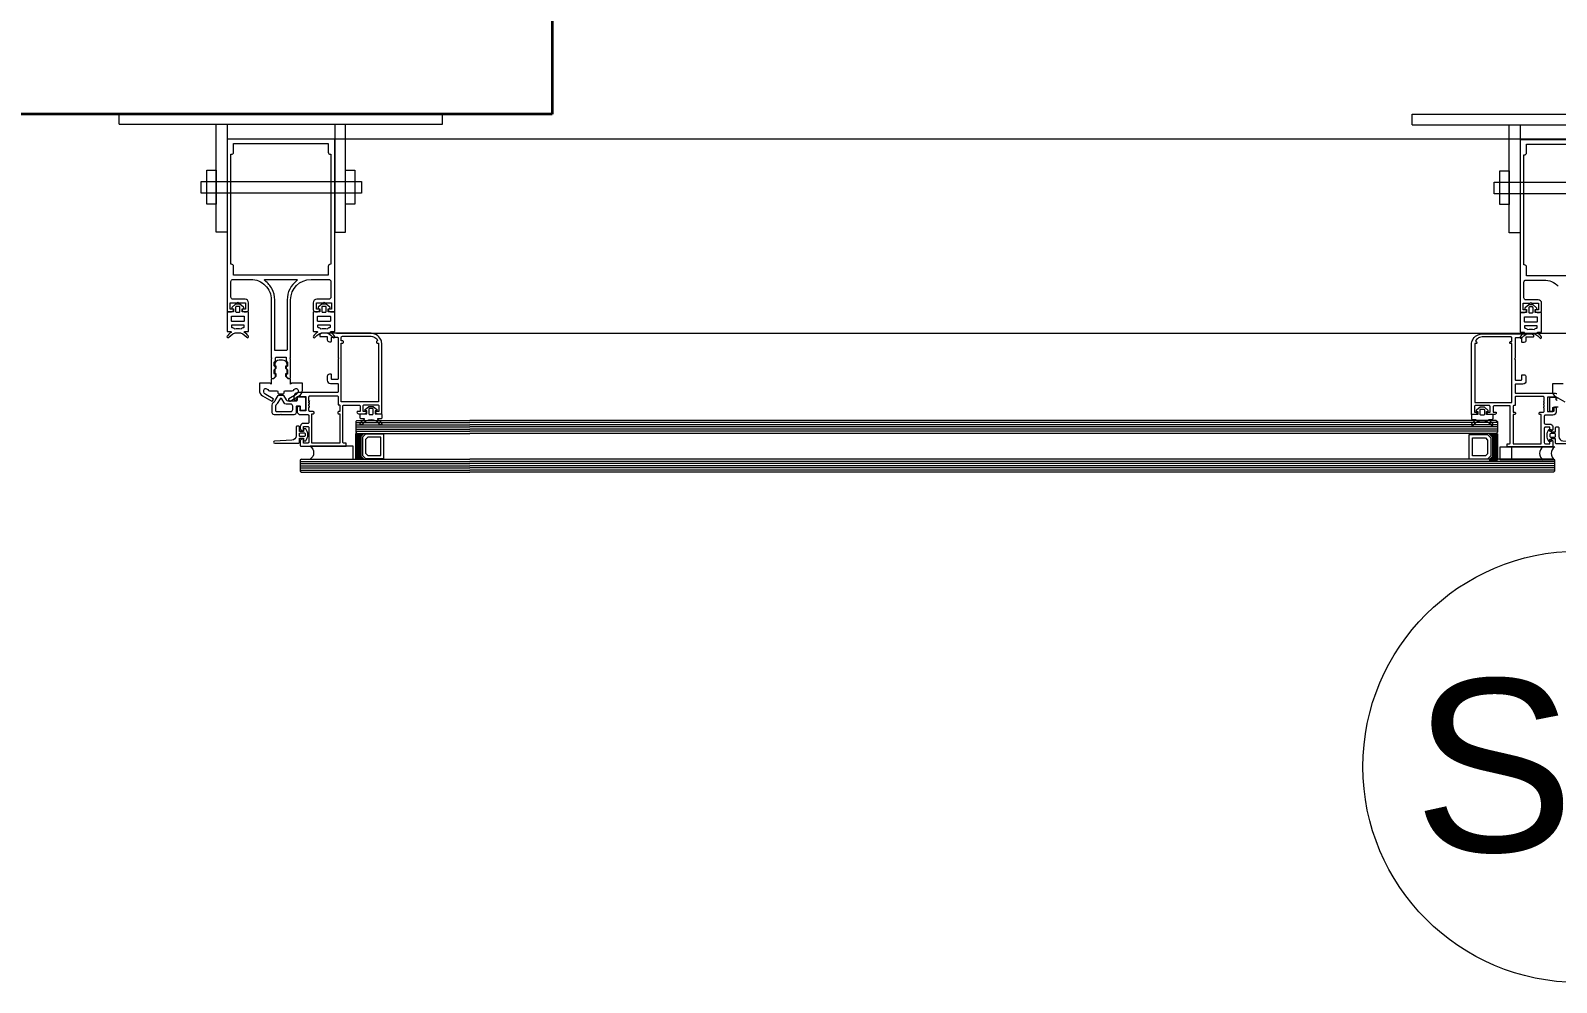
# Model space of a CAD drawing. Header units: centimetres. Extents: x 118932 to 154602, y -32682 to -23521.
# Drawn here: x 126950.6 to 127021.4, y -31199.9 to -31155.8 of the extents above; entities that cross this region are included whole.
import ezdxf

# ---------------------------------------------------------------- set-up
doc = ezdxf.new("R2010")
doc.units = ezdxf.units.CM
doc.header["$LTSCALE"] = 50
doc.header["$MEASUREMENT"] = 0
for name, color, linetype, lineweight, true_color in [('GEN_00_BL_Yazı', 7, 'Continuous', 0, 0x4f5250), ('GEN_01_TA_Kolon', 7, 'Continuous', 35, 0xd05d28), ('GEN_02_TF_Pencere', 7, 'Continuous', 9, 0x6093ac), ('GEN_05_ML_Alçıpan_giydirme', 7, 'Continuous', 18, 0x7ebab5)]:
    doc.layers.add(name, color=color, linetype=linetype, lineweight=lineweight, true_color=true_color)
doc.styles.add('ARIAL', font='arial.ttf')

# ---------------------------------------------------------------- blocks, each defined once
blk = doc.blocks.new('LEVEL -1_B BLOK_KOLON')
at = {"layer": 'GEN_01_TA_Kolon', "elevation": 0, "flags": 128}
blk.add_lwpolyline([(52672.083, 6838.969), (53081.912, 6838.966), (53081.908, 6331.88), (52931.859, 6331.881), (52931.859, 6349.92), (53063.862, 6349.939), (53063.865, 6818.966), (52689.462, 6818.969), (52709.715, 6349.941), (52841.862, 6349.941), (52841.862, 6331.861), (52693.979, 6331.882)], close=True, dxfattribs=at)
blk = doc.blocks.new('*U366')
at = {"color": 7, "linetype": 'Continuous'}
for p, q in [((2261.600001, 184.950006), (2261.600001, 185.100006)), ((2262.000001, 184.550006), (2262.000001, 185.100006)), ((2262.400001, 184.150006), (2262.400001, 185.100006)), ((2262.800001, 183.750006), (2262.800001, 185.100006)), ((2263.200001, 173.100006), (2263.200001, 185.100006)), ((2263.600001, 173.100006), (2263.600001, 185.100006)), ((2264.000001, 173.100006), (2264.000001, 185.100006)), ((2264.400001, 173.100006), (2264.400001, 185.100006)), ((2264.800001, 173.100006), (2264.800001, 185.100006)), ((2265.200001, 173.100006), (2265.200001, 185.100006)), ((2261.600001, 173.100006), (2261.600001, 173.250006)), ((2262.000001, 173.100006), (2262.000001, 173.650006)), ((2262.400001, 173.100006), (2262.400001, 174.050006)), ((2262.800001, 173.100006), (2262.800001, 174.450006))]:
    blk.add_line(p, q, dxfattribs=at)
blk = doc.blocks.new('slikon cephe')
at = {"layer": 'GEN_00_BL_Yazı', "transparency": 33554687}
blk.add_circle((162687.239, -22189.929, 0), 10, dxfattribs=at)
at = {"layer": 'GEN_02_TF_Pencere'}
for p, q in [((162619.52, -22160.136, 0), (162619.52, -22159.64, 0)), ((162624.03, -22165.136, 0), (162624.03, -22160.136, 0)), ((162624.53, -22160.136, 0), (162624.53, -22165.136, 0)), ((162629.53, -22160.136, 0), (162629.53, -22165.136, 0)), ((162630.03, -22165.136, 0), (162630.03, -22160.136, 0)), ((162634.52, -22160.136, 0), (162634.52, -22159.636, 0)), ((162679.52, -22160.166, 0), (162679.52, -22159.669, 0)), ((162684.03, -22165.166, 0), (162684.03, -22160.166, 0)), ((162684.53, -22160.166, 0), (162684.53, -22165.166, 0)), ((162744.56, -22160.828, 0), (162629.368, -22160.828, 0)), ((162624.53, -22165.136, 0), (162624.03, -22165.136, 0)), ((162629.53, -22165.136, 0), (162630.03, -22165.136, 0)), ((162684.53, -22165.166, 0), (162684.03, -22165.166, 0)), ((162629.614, -22169.828, 0), (162743.697, -22169.828, 0)), ((162630.56, -22173.868, 0), (162630.51, -22173.918, 0)), ((162630.51, -22173.918, 0), (162630.51, -22174.418, 0)), ((162630.51, -22173.968, 0), (162635.79, -22173.968, 0)), ((162630.51, -22174.068, 0), (162635.79, -22174.068, 0)), ((162630.51, -22174.168, 0), (162635.79, -22174.168, 0)), ((162630.51, -22174.268, 0), (162635.79, -22174.268, 0)), ((162630.51, -22174.368, 0), (162635.79, -22174.368, 0)), ((162630.51, -22174.418, 0), (162630.56, -22174.468, 0)), ((162630.56, -22173.868, 0), (162635.79, -22173.868, 0)), ((162630.56, -22174.468, 0), (162635.79, -22174.468, 0)), ((162630.96, -22174.498, 0), (162630.81, -22174.648, 0)), ((162631.81, -22174.498, 0), (162630.96, -22174.498, 0)), ((162631.81, -22175.638, 0), (162631.81, -22174.498, 0)), ((162683.425, -22173.868, 0), (162635.79, -22173.868, 0)), ((162683.475, -22173.968, 0), (162635.79, -22173.968, 0)), ((162683.475, -22174.068, 0), (162635.79, -22174.068, 0)), ((162683.475, -22174.168, 0), (162635.79, -22174.168, 0)), ((162683.475, -22174.268, 0), (162635.79, -22174.268, 0)), ((162683.475, -22174.368, 0), (162635.79, -22174.368, 0)), ((162683.425, -22174.468, 0), (162635.79, -22174.468, 0)), ((162683.425, -22173.868, 0), (162683.475, -22173.918, 0)), ((162683.475, -22174.418, 0), (162683.425, -22174.468, 0)), ((162683.475, -22173.918, 0), (162683.475, -22174.418, 0)), ((162630.81, -22174.648, 0), (162630.81, -22175.488, 0)), ((162631.06, -22174.648, 0), (162630.96, -22174.748, 0)), ((162630.96, -22174.748, 0), (162630.96, -22175.388, 0)), ((162631.66, -22174.648, 0), (162631.06, -22174.648, 0)), ((162631.66, -22175.488, 0), (162631.66, -22174.648, 0)), ((162682.175, -22175.667, 0), (162682.175, -22174.527, 0)), ((162682.175, -22174.527, 0), (162683.025, -22174.527, 0)), ((162682.325, -22175.517, 0), (162682.325, -22174.677, 0)), ((162682.325, -22174.677, 0), (162682.925, -22174.677, 0)), ((162682.925, -22174.677, 0), (162683.025, -22174.777, 0)), ((162683.025, -22174.527, 0), (162683.175, -22174.677, 0)), ((162683.025, -22174.777, 0), (162683.025, -22175.417, 0)), ((162683.175, -22174.677, 0), (162683.175, -22175.517, 0)), ((162627.98, -22175.668, 0), (162627.93, -22175.718, 0)), ((162627.93, -22175.718, 0), (162627.93, -22176.218, 0)), ((162627.93, -22175.768, 0), (162635.79, -22175.768, 0)), ((162627.93, -22175.868, 0), (162635.79, -22175.868, 0)), ((162627.98, -22175.668, 0), (162635.79, -22175.668, 0)), ((162630.81, -22175.488, 0), (162630.96, -22175.638, 0)), ((162630.96, -22175.388, 0), (162631.06, -22175.488, 0)), ((162630.96, -22175.638, 0), (162631.81, -22175.638, 0)), ((162631.06, -22175.488, 0), (162631.66, -22175.488, 0)), ((162686.08, -22175.668, 0), (162635.79, -22175.668, 0)), ((162686.13, -22175.768, 0), (162635.79, -22175.768, 0)), ((162686.13, -22175.868, 0), (162635.79, -22175.868, 0)), ((162683.025, -22175.667, 0), (162682.175, -22175.667, 0)), ((162682.925, -22175.517, 0), (162682.325, -22175.517, 0)), ((162683.025, -22175.417, 0), (162682.925, -22175.517, 0)), ((162683.175, -22175.517, 0), (162683.025, -22175.667, 0)), ((162686.08, -22175.668, 0), (162686.13, -22175.718, 0)), ((162686.13, -22175.718, 0), (162686.13, -22176.218, 0)), ((162627.93, -22175.968, 0), (162635.79, -22175.968, 0)), ((162627.93, -22176.068, 0), (162635.79, -22176.068, 0)), ((162627.93, -22176.168, 0), (162635.79, -22176.168, 0)), ((162627.93, -22176.218, 0), (162627.98, -22176.268, 0)), ((162627.98, -22176.268, 0), (162635.79, -22176.268, 0)), ((162686.13, -22175.968, 0), (162635.79, -22175.968, 0)), ((162686.13, -22176.068, 0), (162635.79, -22176.068, 0)), ((162686.13, -22176.168, 0), (162635.79, -22176.168, 0)), ((162686.08, -22176.268, 0), (162635.79, -22176.268, 0)), ((162686.13, -22176.218, 0), (162686.08, -22176.268, 0))]:
    blk.add_line(p, q, dxfattribs=at)
at = {"layer": 'GEN_02_TF_Pencere', "elevation": 0}
for points in [[(162619.52, -22159.636), (162634.52, -22159.636)], [(162619.52, -22160.136), (162634.52, -22160.136)], [(162679.52, -22159.666), (162694.52, -22159.666)], [(162679.52, -22160.166), (162694.52, -22160.166)]]:
    blk.add_lwpolyline(points, dxfattribs=at)
at = {"layer": 'GEN_02_TF_Pencere', "linetype": 'Continuous', "extrusion": (0, 0, -1), "elevation": 0}
for points in [[(-162629.5, -22168.828, -0.198912), (-162629.521, -22168.819, -0.198912), (-162629.53, -22168.798), (-162629.53, -22160.878, -0.414214), (-162629.48, -22160.828), (-162624.56, -22160.828, -0.414213), (-162624.53, -22160.858), (-162624.53, -22168.798, -0.414213), (-162624.56, -22168.828), (-162624.73, -22168.828, -0.414213), (-162624.83, -22168.728), (-162624.83, -22168.708), (-162624.68, -22168.708), (-162624.68, -22168.408), (-162625, -22168.408), (-162625.03, -22168.378), (-162625.06, -22168.408), (-162625.38, -22168.408), (-162625.38, -22168.708), (-162625.23, -22168.708), (-162625.23, -22168.728, -0.414213), (-162625.33, -22168.828), (-162625.43, -22168.828, -0.414213), (-162625.53, -22168.728), (-162625.53, -22168.408, -0.414213), (-162625.37, -22168.248), (-162624.81, -22168.248, 0.414213), (-162624.71, -22168.148), (-162624.71, -22167.428, 0.414213), (-162624.81, -22167.328), (-162625.63, -22167.328, 0.198912), (-162626.302, -22167.606, 0.198912), (-162626.58, -22168.278), (-162626.58, -22170.958), (-162626.61, -22170.988), (-162626.58, -22171.018), (-162626.58, -22171.878, -0.414213), (-162626.63, -22171.928), (-162626.659, -22171.928, -0.198814), (-162626.694, -22171.913), (-162626.765, -22171.842, -0.198814), (-162626.78, -22171.807), (-162626.78, -22171.728), (-162626.75, -22171.728, 0.414213), (-162626.72, -22171.698), (-162626.72, -22171.528), (-162626.765, -22171.482, -0.198814), (-162626.78, -22171.447), (-162626.78, -22171.368), (-162626.75, -22171.368, 0.414213), (-162626.72, -22171.338), (-162626.72, -22171.168), (-162626.765, -22171.122, -0.198814), (-162626.78, -22171.087), (-162626.78, -22170.958, 0.414211), (-162626.81, -22170.928), (-162627.25, -22170.928, 0.414213), (-162627.28, -22170.958), (-162627.28, -22171.087, -0.198814), (-162627.294, -22171.122), (-162627.34, -22171.168), (-162627.34, -22171.338, 0.414207), (-162627.31, -22171.368), (-162627.28, -22171.368), (-162627.28, -22171.447, -0.198814), (-162627.294, -22171.482), (-162627.34, -22171.528), (-162627.34, -22171.698, 0.414213), (-162627.31, -22171.728), (-162627.28, -22171.728), (-162627.28, -22171.807, -0.198814), (-162627.294, -22171.842), (-162627.365, -22171.913, -0.198814), (-162627.401, -22171.928), (-162627.43, -22171.928, -0.414213), (-162627.48, -22171.878), (-162627.48, -22171.018), (-162627.45, -22170.988), (-162627.48, -22170.958), (-162627.48, -22168.278, 0.414213), (-162628.43, -22167.328), (-162629.25, -22167.328, 0.414213), (-162629.35, -22167.428), (-162629.35, -22168.148, 0.414213), (-162629.25, -22168.248), (-162628.69, -22168.248, -0.414213), (-162628.53, -22168.408), (-162628.53, -22168.728, -0.414213), (-162628.63, -22168.828), (-162628.73, -22168.828, -0.41421), (-162628.83, -22168.728), (-162628.83, -22168.708), (-162628.68, -22168.708), (-162628.68, -22168.408), (-162629, -22168.408), (-162629.03, -22168.378), (-162629.06, -22168.408), (-162629.38, -22168.408), (-162629.38, -22168.708), (-162629.23, -22168.708), (-162629.23, -22168.728, -0.414213), (-162629.33, -22168.828), (-162629.5, -22168.828)], [(-162629.35, -22161.528), (-162629.35, -22166.628), (-162629.33, -22166.628, -0.414211), (-162629.23, -22166.728), (-162629.23, -22167.128), (-162624.83, -22167.128), (-162624.83, -22166.728, -0.414211), (-162624.73, -22166.628), (-162624.71, -22166.628), (-162624.71, -22161.528), (-162624.73, -22161.528, -0.414213), (-162624.83, -22161.428), (-162624.83, -22161.028), (-162629.23, -22161.028), (-162629.23, -22161.428, -0.414213), (-162629.33, -22161.528), (-162629.35, -22161.528)], [(-162689.35, -22161.557), (-162689.35, -22166.657), (-162689.33, -22166.657, -0.414211), (-162689.23, -22166.757), (-162689.23, -22167.157), (-162684.83, -22167.157), (-162684.83, -22166.757, -0.414211), (-162684.73, -22166.657), (-162684.71, -22166.657), (-162684.71, -22161.557), (-162684.73, -22161.557, -0.414213), (-162684.83, -22161.457), (-162684.83, -22161.057), (-162689.23, -22161.057), (-162689.23, -22161.457, -0.414213), (-162689.33, -22161.557), (-162689.35, -22161.557)], [(-162626.62, -22167.776, -0.117872), (-162626.285, -22167.382, 0.724748), (-162626.303, -22167.328), (-162627.757, -22167.328, 0.724748), (-162627.774, -22167.382, -0.239066), (-162627.32, -22168.278), (-162627.32, -22170.598, 0.414213), (-162627.29, -22170.628), (-162626.77, -22170.628, 0.414213), (-162626.74, -22170.598), (-162626.74, -22168.278, -0.117872), (-162626.62, -22167.776)], [(-162625.27, -22168.688, -0.699799), (-162625.295, -22168.617), (-162625.13, -22168.478), (-162624.93, -22168.478), (-162624.764, -22168.617, -0.699799), (-162624.79, -22168.688), (-162624.83, -22168.688), (-162624.83, -22168.828), (-162624.56, -22168.828, -0.414214), (-162624.53, -22168.858), (-162624.53, -22169.718, -0.414214), (-162624.56, -22169.748), (-162624.708, -22169.748, 0.336559), (-162624.728, -22169.763, 0.336559), (-162624.719, -22169.785, -0.105698), (-162624.536, -22169.957, -1), (-162624.618, -22170.014, 0.524183), (-162625.441, -22170.014, -1), (-162625.523, -22169.957, -0.105698), (-162625.34, -22169.785, 0.759103), (-162625.351, -22169.748), (-162625.5, -22169.748, -0.414214), (-162625.53, -22169.718), (-162625.53, -22168.858, -0.414214), (-162625.5, -22168.828), (-162625.23, -22168.828), (-162625.23, -22168.688), (-162625.27, -22168.688)], [(-162625.13, -22168.818), (-162625.13, -22168.608, -0.414214), (-162625.1, -22168.578), (-162624.96, -22168.578, -0.414214), (-162624.93, -22168.608), (-162624.93, -22168.818, -0.414214), (-162624.96, -22168.848), (-162625.1, -22168.848, -0.414214), (-162625.13, -22168.818)], [(-162629.27, -22168.688, -0.699799), (-162629.295, -22168.617), (-162629.13, -22168.478), (-162628.93, -22168.478), (-162628.764, -22168.617, -0.699799), (-162628.79, -22168.688), (-162628.83, -22168.688), (-162628.83, -22168.828), (-162628.56, -22168.828, -0.414214), (-162628.53, -22168.858), (-162628.53, -22169.718, -0.414214), (-162628.56, -22169.748), (-162628.708, -22169.748, 0.336559), (-162628.728, -22169.763, 0.336559), (-162628.719, -22169.785, -0.105698), (-162628.536, -22169.957, -1), (-162628.618, -22170.014, 0.524183), (-162629.441, -22170.014, -1), (-162629.523, -22169.957, -0.105698), (-162629.34, -22169.785, 0.759103), (-162629.351, -22169.748), (-162629.5, -22169.748, -0.414214), (-162629.53, -22169.718), (-162629.53, -22168.858, -0.414214), (-162629.5, -22168.828), (-162629.23, -22168.828), (-162629.23, -22168.688), (-162629.27, -22168.688)], [(-162629.13, -22168.818), (-162629.13, -22168.608, -0.414214), (-162629.1, -22168.578), (-162628.96, -22168.578, -0.414214), (-162628.93, -22168.608), (-162628.93, -22168.818, -0.414214), (-162628.96, -22168.848), (-162629.1, -22168.848, -0.414214), (-162629.13, -22168.818)], [(-162685.27, -22168.717, -0.699799), (-162685.295, -22168.647), (-162685.13, -22168.507), (-162684.93, -22168.507), (-162684.764, -22168.647, -0.699799), (-162684.79, -22168.717), (-162684.83, -22168.717), (-162684.83, -22168.857), (-162684.56, -22168.857, -0.414214), (-162684.53, -22168.887), (-162684.53, -22169.747, -0.414214), (-162684.56, -22169.777), (-162684.708, -22169.777, 0.336559), (-162684.728, -22169.792, 0.336559), (-162684.719, -22169.815, -0.105698), (-162684.536, -22169.987, -1), (-162684.618, -22170.043, 0.524183), (-162685.441, -22170.043, -1), (-162685.523, -22169.987, -0.105698), (-162685.34, -22169.815, 0.759103), (-162685.351, -22169.777), (-162685.5, -22169.777, -0.414214), (-162685.53, -22169.747), (-162685.53, -22168.887, -0.414214), (-162685.5, -22168.857), (-162685.23, -22168.857), (-162685.23, -22168.717), (-162685.27, -22168.717)], [(-162685.13, -22168.847), (-162685.13, -22168.637, -0.414214), (-162685.1, -22168.607), (-162684.96, -22168.607, -0.414214), (-162684.93, -22168.637), (-162684.93, -22168.847, -0.414214), (-162684.96, -22168.877), (-162685.1, -22168.877, -0.414214), (-162685.13, -22168.847)], [(-162624.76, -22169.028), (-162625.3, -22169.028, 0.198912), (-162625.321, -22169.037, 0.198912), (-162625.33, -22169.058), (-162625.33, -22169.248, 0.414214), (-162625.3, -22169.278), (-162624.76, -22169.278, 0.414214), (-162624.73, -22169.248), (-162624.73, -22169.058, 0.414214), (-162624.76, -22169.028)], [(-162624.736, -22169.542, -0.172296), (-162624.753, -22169.553, 0.153524), (-162624.869, -22169.617, 0.11654), (-162625.191, -22169.617, 0.153524), (-162625.306, -22169.553, -0.355135), (-162625.33, -22169.523), (-162625.33, -22169.478, -0.414214), (-162625.3, -22169.448), (-162624.76, -22169.448, -0.414214), (-162624.73, -22169.478), (-162624.73, -22169.523, -0.172296), (-162624.736, -22169.542)], [(-162628.76, -22169.028), (-162629.3, -22169.028, 0.198912), (-162629.321, -22169.037, 0.198912), (-162629.33, -22169.058), (-162629.33, -22169.248, 0.414214), (-162629.3, -22169.278), (-162628.76, -22169.278, 0.414214), (-162628.73, -22169.248), (-162628.73, -22169.058, 0.414214), (-162628.76, -22169.028)], [(-162628.736, -22169.542, -0.172296), (-162628.753, -22169.553, 0.153524), (-162628.869, -22169.617, 0.11654), (-162629.191, -22169.617, 0.153524), (-162629.306, -22169.553, -0.355135), (-162629.33, -22169.523), (-162629.33, -22169.478, -0.414214), (-162629.3, -22169.448), (-162628.76, -22169.448, -0.414214), (-162628.73, -22169.478), (-162628.73, -22169.523, -0.172296), (-162628.736, -22169.542)], [(-162684.76, -22169.057), (-162685.3, -22169.057, 0.198912), (-162685.321, -22169.066, 0.198912), (-162685.33, -22169.087), (-162685.33, -22169.277, 0.414214), (-162685.3, -22169.307), (-162684.76, -22169.307, 0.414214), (-162684.73, -22169.277), (-162684.73, -22169.087, 0.414214), (-162684.76, -22169.057)], [(-162684.736, -22169.572, -0.172296), (-162684.753, -22169.582, 0.153524), (-162684.869, -22169.647, 0.11654), (-162685.191, -22169.647, 0.153524), (-162685.306, -22169.582, -0.355135), (-162685.33, -22169.553), (-162685.33, -22169.508, -0.414214), (-162685.3, -22169.478), (-162684.76, -22169.478, -0.414214), (-162684.73, -22169.508), (-162684.73, -22169.553, -0.172296), (-162684.736, -22169.572)], [(-162630.03, -22175.068, -0.198912), (-162630.051, -22175.059, -0.198912), (-162630.06, -22175.038), (-162630.06, -22174.948, -0.414214), (-162630.03, -22174.918), (-162629.94, -22174.918, 0.414214), (-162629.91, -22174.888), (-162629.91, -22174.474), (-162629.91, -22173.188, 0.414214), (-162629.94, -22173.158), (-162630.66, -22173.158, 0.414214), (-162630.71, -22173.208), (-162630.71, -22173.448), (-162630.59, -22173.448, -0.45685), (-162630.56, -22173.482, -0.372839), (-162630.659, -22173.568), (-162630.909, -22173.568, -0.198962), (-162630.944, -22173.553), (-162631.002, -22173.496, -0.668097), (-162630.982, -22173.448), (-162630.85, -22173.448), (-162630.85, -22173.198, 0.414214), (-162630.9, -22173.148), (-162631.435, -22173.148), (-162631.467, -22173.148), (-162631.52, -22173.148, 0.414214), (-162631.57, -22173.198), (-162631.57, -22173.222), (-162631.57, -22173.29), (-162631.57, -22173.448), (-162631.438, -22173.448, -0.668097), (-162631.418, -22173.496), (-162631.475, -22173.553, -0.19911), (-162631.511, -22173.568), (-162631.68, -22173.568, -0.414214), (-162631.71, -22173.538), (-162631.71, -22173.484), (-162631.71, -22173.3), (-162631.71, -22173.061), (-162631.71, -22173.048), (-162631.71, -22170.968), (-162631.71, -22170.328, -0.039364), (-162631.704, -22170.249, -0.108652), (-162631.625, -22170.05, -0.152256), (-162631.393, -22169.863, -0.09431), (-162631.21, -22169.828), (-162629.066, -22169.828), (-162628.93, -22169.828, -0.414214), (-162628.83, -22169.928), (-162628.83, -22169.948, -0.414214), (-162628.86, -22169.978), (-162629.174, -22169.978), (-162629.18, -22169.978), (-162629.18, -22169.986), (-162629.18, -22170.123, -0.414214), (-162629.28, -22170.223), (-162629.3, -22170.223), (-162629.35, -22170.223, -0.012517), (-162629.351, -22170.223, -0.399625), (-162629.38, -22170.193), (-162629.38, -22170.033, 0.414214), (-162629.41, -22170.003), (-162629.65, -22170.003, 0.414214), (-162629.68, -22170.033), (-162629.68, -22170.469), (-162629.68, -22170.677), (-162629.68, -22170.958), (-162629.71, -22170.988), (-162629.68, -22171.018), (-162629.68, -22171.547), (-162629.68, -22171.612), (-162629.68, -22171.943, 0.414214), (-162629.65, -22171.973), (-162629.41, -22171.973, 0.414214), (-162629.38, -22171.943), (-162629.38, -22171.753, -0.414214), (-162629.35, -22171.723), (-162629.3, -22171.723), (-162629.28, -22171.723, -0.414214), (-162629.18, -22171.823), (-162629.18, -22171.901), (-162629.18, -22172.003, -0.414214), (-162629.33, -22172.153), (-162629.635, -22172.153), (-162629.65, -22172.153, 0.35854), (-162629.679, -22172.177, 0.048475), (-162629.68, -22172.183), (-162629.68, -22172.548, 0.414214), (-162629.65, -22172.578), (-162627.83, -22172.578, -0.109818), (-162627.745, -22172.597, -0.291152), (-162627.63, -22172.778), (-162627.63, -22172.858, -0.041947), (-162627.631, -22172.866, -0.365909), (-162627.68, -22172.908), (-162627.69, -22172.908), (-162627.73, -22172.908, -0.414214), (-162627.78, -22172.858), (-162627.78, -22172.758), (-162627.871, -22172.758), (-162628.18, -22172.758), (-162628.18, -22173.153), (-162628.18, -22173.254), (-162628.18, -22173.428), (-162627.93, -22173.428), (-162627.93, -22173.248, -0.414214), (-162627.91, -22173.228), (-162627.83, -22173.228, -0.414214), (-162627.78, -22173.278), (-162627.78, -22173.448, -0.414214), (-162627.93, -22173.598), (-162628.28, -22173.598, 0.414214), (-162628.33, -22173.648), (-162628.33, -22173.79), (-162628.33, -22173.958, 0.414214), (-162628.28, -22174.008), (-162628.07, -22174.008, -0.358518), (-162627.932, -22174.121, -0.046718), (-162627.93, -22174.147), (-162627.93, -22174.257, -0.19911), (-162627.944, -22174.292), (-162628.029, -22174.347, -0.668048), (-162628.08, -22174.325), (-162628.08, -22174.148), (-162628.28, -22174.148, 0.414214), (-162628.33, -22174.198), (-162628.33, -22174.868, 0.414214), (-162628.28, -22174.918), (-162628.08, -22174.918), (-162628.08, -22174.74, -0.668048), (-162628.029, -22174.719), (-162627.944, -22174.773, -0.198962), (-162627.93, -22174.809), (-162627.93, -22175.038, -0.414214), (-162627.96, -22175.068), (-162628.223, -22175.068), (-162628.867, -22175.068), (-162629.678, -22175.068), (-162630.03, -22175.068)], [(-162629.867, -22173.008), (-162629.83, -22173.008), (-162629.83, -22172.698), (-162629.83, -22172.538), (-162629.83, -22172.26), (-162629.83, -22171.718), (-162629.83, -22171.659), (-162629.83, -22170.884), (-162629.83, -22170.452), (-162629.83, -22170.278), (-162629.9, -22170.278, -0.414214), (-162629.93, -22170.248), (-162629.93, -22170.228, -0.414214), (-162629.88, -22170.178), (-162629.83, -22170.178), (-162629.83, -22170.018, 0.414214), (-162629.88, -22169.968), (-162631.21, -22169.968, 0.086863), (-162631.332, -22169.989, 0.171375), (-162631.518, -22170.141, 0.183429), (-162631.501, -22170.179, -0.361813), (-162631.46, -22170.228), (-162631.46, -22170.248, -0.255672), (-162631.474, -22170.273, -0.01779), (-162631.475, -22170.274, -0.125251), (-162631.49, -22170.278), (-162631.56, -22170.278), (-162631.56, -22171.094), (-162631.56, -22172.942), (-162631.56, -22172.949), (-162631.56, -22173.008), (-162631.366, -22173.008), (-162631.182, -22173.008), (-162629.867, -22173.008)], [(-162684.118, -22173.037), (-162684.155, -22173.037), (-162684.155, -22172.727), (-162684.155, -22172.567), (-162684.155, -22172.29), (-162684.155, -22171.748), (-162684.155, -22171.688), (-162684.155, -22170.914), (-162684.155, -22170.482), (-162684.155, -22170.307), (-162684.085, -22170.307, 0.414214), (-162684.055, -22170.277), (-162684.055, -22170.257, 0.414214), (-162684.105, -22170.207), (-162684.155, -22170.207), (-162684.155, -22170.047, -0.414214), (-162684.105, -22169.997), (-162682.775, -22169.997, -0.086863), (-162682.653, -22170.019, -0.171375), (-162682.467, -22170.171, -0.183429), (-162682.484, -22170.208, 0.361813), (-162682.525, -22170.257), (-162682.525, -22170.277, 0.255672), (-162682.511, -22170.303, 0.01779), (-162682.509, -22170.304, 0.125251), (-162682.495, -22170.307), (-162682.425, -22170.307), (-162682.425, -22171.123), (-162682.425, -22172.971), (-162682.425, -22172.978), (-162682.425, -22173.037), (-162682.619, -22173.037), (-162682.803, -22173.037), (-162684.118, -22173.037)], [(-162627.186, -22171.093, -0.171205), (-162626.873, -22171.093, -0.31798), (-162626.74, -22171.281), (-162626.74, -22171.338), (-162626.8, -22171.338), (-162626.8, -22171.466), (-162626.769, -22171.497, -0.198814), (-162626.74, -22171.567), (-162626.74, -22171.698), (-162626.8, -22171.698), (-162626.8, -22171.826), (-162626.688, -22171.938), (-162626.58, -22171.938), (-162626.58, -22172.188), (-162626.53, -22172.138), (-162626.03, -22172.138), (-162626.03, -22172.464, -0.267949), (-162626.18, -22172.724), (-162626.605, -22172.97, -0.414213), (-162626.646, -22172.959), (-162626.676, -22172.907, -0.414213), (-162626.665, -22172.866), (-162626.33, -22172.672, 0.276856), (-162626.23, -22172.492, 0.785838), (-162626.416, -22172.438, -0.267949), (-162626.503, -22172.488), (-162626.83, -22172.488, 0.414213), (-162626.88, -22172.538), (-162626.88, -22172.588, -0.414213), (-162626.93, -22172.638), (-162627.13, -22172.638, -0.414213), (-162627.18, -22172.588), (-162627.18, -22172.538, 0.414213), (-162627.23, -22172.488), (-162627.557, -22172.488, -0.267949), (-162627.643, -22172.438, 0.785838), (-162627.83, -22172.492, 0.276856), (-162627.73, -22172.672), (-162627.394, -22172.866, -0.414213), (-162627.383, -22172.907), (-162627.413, -22172.959, -0.414213), (-162627.454, -22172.97), (-162627.88, -22172.724, -0.267949), (-162628.03, -22172.464), (-162628.03, -22172.138), (-162627.53, -22172.138), (-162627.48, -22172.188), (-162627.48, -22171.938), (-162627.372, -22171.938), (-162627.26, -22171.826), (-162627.26, -22171.698), (-162627.32, -22171.698), (-162627.32, -22171.567, -0.198814), (-162627.291, -22171.497), (-162627.26, -22171.466), (-162627.26, -22171.338), (-162627.32, -22171.338), (-162627.32, -22171.281, -0.31798), (-162627.186, -22171.093)], [(-162626.63, -22173.158, 0.132737), (-162626.657, -22173.057, 0.132737), (-162626.731, -22172.984, -0.133822), (-162626.769, -22172.946), (-162626.904, -22172.713, 0.267949), (-162626.93, -22172.698), (-162627.13, -22172.698, 0.267949), (-162627.156, -22172.713), (-162627.269, -22172.908, -0.267949), (-162627.355, -22172.958), (-162627.745, -22172.958, -0.414214), (-162627.795, -22172.908), (-162627.795, -22172.823, 0.414214), (-162627.845, -22172.773), (-162628.115, -22172.773, 0.414214), (-162628.165, -22172.823), (-162628.165, -22173.358, 0.414214), (-162628.115, -22173.408), (-162627.975, -22173.408, 0.414214), (-162627.945, -22173.378), (-162627.945, -22173.238, -0.414214), (-162627.915, -22173.208), (-162627.76, -22173.208, -0.414214), (-162627.73, -22173.238), (-162627.73, -22173.508, 0.414214), (-162627.63, -22173.608), (-162627.06, -22173.608), (-162627.03, -22173.578), (-162627, -22173.608), (-162626.73, -22173.608, 0.414214), (-162626.63, -22173.508), (-162626.63, -22173.158)], [(-162626.78, -22173.208), (-162626.78, -22173.408, -0.414214), (-162626.83, -22173.458), (-162627.48, -22173.458, -0.414214), (-162627.58, -22173.358), (-162627.58, -22173.208, -0.414214), (-162627.48, -22173.108), (-162627.269, -22173.108, 0.267949), (-162627.182, -22173.058), (-162627.069, -22172.863, -0.267949), (-162627.043, -22172.848), (-162627.016, -22172.848, -0.267949), (-162626.99, -22172.863), (-162626.86, -22173.088, 0.12216), (-162626.827, -22173.123, -0.257961), (-162626.78, -22173.208)], [(-162629.77, -22174.918), (-162629.56, -22174.918), (-162628.94, -22174.918), (-162628.47, -22174.918), (-162628.47, -22174.704), (-162628.47, -22173.673), (-162628.47, -22173.558), (-162628.497, -22173.558), (-162628.541, -22173.558, -0.405405), (-162628.57, -22173.528), (-162628.57, -22173.508, -0.414214), (-162628.52, -22173.458), (-162628.469, -22173.458), (-162628.419, -22173.458), (-162628.38, -22173.458, 0.414214), (-162628.33, -22173.408), (-162628.33, -22173.359), (-162628.33, -22173.344), (-162628.33, -22173.263, -1), (-162628.33, -22173.203), (-162628.33, -22173.123, -1), (-162628.33, -22173.063), (-162628.33, -22173.005), (-162628.368, -22172.983), (-162628.33, -22172.961), (-162628.33, -22172.778, 0.414214), (-162628.38, -22172.728), (-162629.602, -22172.728), (-162629.65, -22172.728, 0.414214), (-162629.68, -22172.758), (-162629.68, -22172.919), (-162629.68, -22173.118, -0.414214), (-162629.71, -22173.148), (-162629.74, -22173.148, 0.414214), (-162629.77, -22173.178), (-162629.77, -22173.208), (-162629.77, -22173.448), (-162629.72, -22173.448, -0.414214), (-162629.67, -22173.498), (-162629.67, -22173.528, -0.414214), (-162629.7, -22173.558), (-162629.77, -22173.558), (-162629.77, -22174.375), (-162629.77, -22174.918)], [(-162684.215, -22174.947), (-162684.424, -22174.947), (-162685.045, -22174.947), (-162685.515, -22174.947), (-162685.515, -22174.733), (-162685.515, -22173.703), (-162685.515, -22173.587), (-162685.488, -22173.587), (-162685.444, -22173.587, 0.405405), (-162685.415, -22173.557), (-162685.415, -22173.537, 0.414214), (-162685.465, -22173.487), (-162685.515, -22173.487), (-162685.566, -22173.487), (-162685.605, -22173.487, -0.414214), (-162685.655, -22173.437), (-162685.655, -22173.389), (-162685.655, -22173.374), (-162685.655, -22173.292, 1), (-162685.655, -22173.232), (-162685.655, -22173.152, 1), (-162685.655, -22173.092), (-162685.655, -22173.034), (-162685.617, -22173.012), (-162685.655, -22172.99), (-162685.655, -22172.807, -0.414214), (-162685.605, -22172.757), (-162684.382, -22172.757), (-162684.335, -22172.757, -0.414214), (-162684.305, -22172.787), (-162684.305, -22172.948), (-162684.305, -22173.147, 0.414214), (-162684.275, -22173.177), (-162684.245, -22173.177, -0.414214), (-162684.215, -22173.207), (-162684.215, -22173.238), (-162684.215, -22173.477), (-162684.265, -22173.477, 0.414214), (-162684.315, -22173.527), (-162684.315, -22173.557, 0.414214), (-162684.285, -22173.587), (-162684.215, -22173.587), (-162684.215, -22174.405), (-162684.215, -22174.947)], [(-162631.68, -22173.568, 0.414214), (-162631.71, -22173.598), (-162631.71, -22173.758, 0.414214), (-162631.68, -22173.788), (-162631.531, -22173.788, -0.759103), (-162631.521, -22173.825, 0.105698), (-162631.703, -22173.997, 1), (-162631.621, -22174.054, -0.524183), (-162630.799, -22174.054, 0.414214), (-162630.729, -22174.066, 0.414214), (-162630.716, -22173.997, 0.105698), (-162630.899, -22173.825, -0.759103), (-162630.889, -22173.788), (-162630.74, -22173.788, 0.414214), (-162630.71, -22173.758), (-162630.71, -22173.598, 0.414214), (-162630.74, -22173.568), (-162631.01, -22173.568), (-162631.01, -22173.428), (-162630.97, -22173.428, 0.699799), (-162630.944, -22173.357), (-162631.11, -22173.218), (-162631.31, -22173.218), (-162631.476, -22173.357, 0.699799), (-162631.45, -22173.428), (-162631.41, -22173.428), (-162631.41, -22173.568), (-162631.68, -22173.568)], [(-162631.119, -22173.579, -0.198912), (-162631.14, -22173.588), (-162631.28, -22173.588, -0.414214), (-162631.31, -22173.558), (-162631.31, -22173.348, -0.414214), (-162631.28, -22173.318), (-162631.14, -22173.318, -0.414214), (-162631.11, -22173.348), (-162631.11, -22173.558, -0.198912), (-162631.119, -22173.579)], [(-162682.305, -22173.597, -0.414214), (-162682.275, -22173.627), (-162682.275, -22173.787, -0.414214), (-162682.305, -22173.817), (-162682.454, -22173.817, 0.759103), (-162682.464, -22173.854, -0.105698), (-162682.281, -22174.026, -1), (-162682.364, -22174.083, 0.524183), (-162683.186, -22174.083, -0.414214), (-162683.256, -22174.096, -0.414214), (-162683.268, -22174.026, -0.105698), (-162683.086, -22173.854, 0.759103), (-162683.096, -22173.817), (-162683.245, -22173.817, -0.414214), (-162683.275, -22173.787), (-162683.275, -22173.627, -0.414214), (-162683.245, -22173.597), (-162682.975, -22173.597), (-162682.975, -22173.457), (-162683.015, -22173.457, -0.699799), (-162683.041, -22173.387), (-162682.875, -22173.247), (-162682.675, -22173.247), (-162682.509, -22173.387, -0.699799), (-162682.535, -22173.457), (-162682.575, -22173.457), (-162682.575, -22173.597), (-162682.305, -22173.597)], [(-162682.866, -22173.608, 0.198912), (-162682.845, -22173.617), (-162682.705, -22173.617, 0.414214), (-162682.675, -22173.587), (-162682.675, -22173.377, 0.414214), (-162682.705, -22173.347), (-162682.845, -22173.347, 0.414214), (-162682.875, -22173.377), (-162682.875, -22173.587, 0.198912), (-162682.866, -22173.608)], [(-162626.74, -22174.924), (-162627.84, -22174.924, -0.414214), (-162627.89, -22174.874), (-162627.89, -22174.694), (-162628.08, -22174.694), (-162628.08, -22174.814), (-162628.18, -22174.814, -0.357143), (-162628.18, -22174.254), (-162628.08, -22174.254), (-162628.08, -22174.374), (-162627.89, -22174.374), (-162627.89, -22174.184, -0.414214), (-162627.84, -22174.134), (-162627.78, -22174.134, -0.414214), (-162627.73, -22174.184), (-162627.73, -22174.587, 0.395856), (-162627.542, -22174.786), (-162626.737, -22174.824, -0.968947), (-162626.74, -22174.924)], [(-162628.118, -22174.609), (-162627.92, -22174.609, 0.414214), (-162627.89, -22174.579), (-162627.89, -22174.479, 0.414214), (-162627.92, -22174.449), (-162628.118, -22174.449, 0.391427), (-162628.148, -22174.477, 0.03923), (-162628.148, -22174.582, 0.391427), (-162628.118, -22174.609)], [(-162687.32, -22174.954), (-162686.22, -22174.954, 0.414214), (-162686.17, -22174.904), (-162686.17, -22174.724), (-162685.98, -22174.724), (-162685.98, -22174.844), (-162685.88, -22174.844, 0.357143), (-162685.88, -22174.284), (-162685.98, -22174.284), (-162685.98, -22174.404), (-162686.17, -22174.404), (-162686.17, -22174.214, 0.414214), (-162686.22, -22174.164), (-162686.28, -22174.164, 0.414214), (-162686.33, -22174.214), (-162686.33, -22174.616, -0.395856), (-162686.517, -22174.816), (-162687.323, -22174.854, 0.968947), (-162687.32, -22174.954)], [(-162685.942, -22174.639), (-162686.14, -22174.639, -0.414214), (-162686.17, -22174.609), (-162686.17, -22174.509, -0.414214), (-162686.14, -22174.479), (-162685.942, -22174.479, -0.391427), (-162685.912, -22174.506, -0.03923), (-162685.912, -22174.611, -0.391427), (-162685.942, -22174.639)], [(-162628.39, -22175.668), (-162630.38, -22175.668), (-162630.38, -22175.068), (-162628.39, -22175.068, 0.520473), (-162628.39, -22175.668)], [(-162685.595, -22175.697), (-162683.605, -22175.697), (-162683.605, -22175.097), (-162685.595, -22175.097, -0.520473), (-162685.595, -22175.697)], [(-162686.136, -22175.697), (-162684.146, -22175.697), (-162684.146, -22175.097), (-162686.136, -22175.097, -0.520473), (-162686.136, -22175.697)]]:
    blk.add_lwpolyline(points, format="xyb", close=True, dxfattribs=at)
for points in [[(-162689.48, -22160.857), (-162684.56, -22160.857, -0.414213), (-162684.53, -22160.887), (-162684.53, -22168.827, -0.414213), (-162684.56, -22168.857), (-162684.73, -22168.857, -0.414213), (-162684.83, -22168.757), (-162684.83, -22168.737), (-162684.68, -22168.737), (-162684.68, -22168.437), (-162685, -22168.437), (-162685.03, -22168.407), (-162685.06, -22168.437), (-162685.38, -22168.437), (-162685.38, -22168.737), (-162685.23, -22168.737), (-162685.23, -22168.757, -0.414213), (-162685.33, -22168.857), (-162685.43, -22168.857, -0.414213), (-162685.53, -22168.757), (-162685.53, -22168.437, -0.414213), (-162685.37, -22168.277), (-162684.81, -22168.277, 0.414213), (-162684.71, -22168.177), (-162684.71, -22167.457, 0.414213), (-162684.81, -22167.357), (-162685.63, -22167.357, 0.198912), (-162686.302, -22167.636, 0.198912)], [(-162686.255, -22172.937, 0.414214), (-162686.205, -22172.887), (-162686.205, -22172.787), (-162686.114, -22172.787), (-162685.805, -22172.787), (-162685.805, -22173.182), (-162685.805, -22173.283), (-162685.805, -22173.457), (-162686.055, -22173.457), (-162686.055, -22173.277, 0.414214), (-162686.075, -22173.257), (-162686.155, -22173.257, 0.414214), (-162686.205, -22173.307), (-162686.205, -22173.477, 0.414214), (-162686.055, -22173.627), (-162685.705, -22173.627, -0.414214), (-162685.655, -22173.677), (-162685.655, -22173.819), (-162685.655, -22173.987, -0.414214), (-162685.705, -22174.037), (-162685.915, -22174.037, 0.358518), (-162686.052, -22174.15, 0.046718), (-162686.055, -22174.176), (-162686.055, -22174.287, 0.19911), (-162686.04, -22174.322), (-162685.956, -22174.376, 0.668048), (-162685.905, -22174.355), (-162685.905, -22174.177), (-162685.705, -22174.177, -0.414214), (-162685.655, -22174.227), (-162685.655, -22174.897, -0.414214), (-162685.705, -22174.947), (-162685.905, -22174.947), (-162685.905, -22174.77, 0.668048), (-162685.956, -22174.748), (-162686.04, -22174.803, 0.198962), (-162686.055, -22174.838), (-162686.055, -22175.067, 0.414214), (-162686.025, -22175.097), (-162685.762, -22175.097), (-162685.118, -22175.097), (-162684.307, -22175.097), (-162683.955, -22175.097), (-162683.955, -22175.097, 0.198912), (-162683.934, -22175.088, 0.198912), (-162683.925, -22175.067), (-162683.925, -22174.977, 0.414214), (-162683.955, -22174.947), (-162684.045, -22174.947, -0.414214), (-162684.075, -22174.917), (-162684.075, -22174.503), (-162684.075, -22173.217, -0.414214), (-162684.045, -22173.187), (-162683.325, -22173.187, -0.414214), (-162683.275, -22173.237), (-162683.275, -22173.477), (-162683.395, -22173.477, 0.45685), (-162683.425, -22173.512, 0.372839), (-162683.326, -22173.597), (-162683.076, -22173.597, 0.198962), (-162683.04, -22173.583), (-162682.983, -22173.526, 0.668097), (-162683.003, -22173.477), (-162683.135, -22173.477), (-162683.135, -22173.227, -0.414214), (-162683.085, -22173.177), (-162682.55, -22173.177), (-162682.518, -22173.177), (-162682.465, -22173.177, -0.414214), (-162682.415, -22173.227), (-162682.415, -22173.252), (-162682.415, -22173.32), (-162682.415, -22173.477), (-162682.547, -22173.477, 0.668097), (-162682.567, -22173.526), (-162682.51, -22173.583, 0.19911), (-162682.474, -22173.597), (-162682.305, -22173.597, 0.414214), (-162682.275, -22173.567), (-162682.275, -22173.513), (-162682.275, -22173.329), (-162682.275, -22173.09), (-162682.275, -22173.077), (-162682.275, -22170.998), (-162682.275, -22170.357, 0.039364), (-162682.281, -22170.279, 0.108652), (-162682.359, -22170.079, 0.152256), (-162682.591, -22169.892, 0.09431), (-162682.775, -22169.857), (-162684.919, -22169.857), (-162685.055, -22169.857, 0.414214), (-162685.155, -22169.957), (-162685.155, -22169.977, 0.414214), (-162685.125, -22170.007), (-162684.811, -22170.007), (-162684.805, -22170.007), (-162684.805, -22170.015), (-162684.805, -22170.152, 0.414214), (-162684.705, -22170.252), (-162684.685, -22170.252), (-162684.635, -22170.252, 0.012517), (-162684.633, -22170.252, 0.399625), (-162684.605, -22170.222), (-162684.605, -22170.062, -0.414214), (-162684.575, -22170.032), (-162684.335, -22170.032, -0.414214), (-162684.305, -22170.062), (-162684.305, -22170.498), (-162684.305, -22170.706), (-162684.305, -22170.987), (-162684.275, -22171.017), (-162684.305, -22171.047), (-162684.305, -22171.576), (-162684.305, -22171.642), (-162684.305, -22171.972, -0.414214), (-162684.335, -22172.002), (-162684.575, -22172.002, -0.414214), (-162684.605, -22171.972), (-162684.605, -22171.782, 0.414214), (-162684.635, -22171.752), (-162684.685, -22171.752), (-162684.705, -22171.752, 0.414214), (-162684.805, -22171.852), (-162684.805, -22171.93), (-162684.805, -22172.032, 0.414214), (-162684.655, -22172.182), (-162684.349, -22172.182), (-162684.335, -22172.182, -0.35854), (-162684.305, -22172.206, -0.048475), (-162684.305, -22172.212), (-162684.305, -22172.577, -0.414214), (-162684.335, -22172.607), (-162686.155, -22172.607, 0.109818), (-162686.24, -22172.626, 0.291152)], [(-162686.53, -22172.167), (-162686.03, -22172.167), (-162686.03, -22172.494, -0.267949), (-162686.18, -22172.754), (-162686.605, -22172.999, -0.414213)], [(-162686.265, -22172.852, -0.414214), (-162686.215, -22172.802), (-162685.945, -22172.802, -0.414214), (-162685.895, -22172.852), (-162685.895, -22173.387, -0.414214), (-162685.945, -22173.437), (-162686.085, -22173.437, -0.414214), (-162686.115, -22173.407), (-162686.115, -22173.267, 0.414214), (-162686.145, -22173.237), (-162686.3, -22173.237, 0.414214)]]:
    blk.add_lwpolyline(points, format="xyb", dxfattribs=at)
at = {"layer": 'GEN_02_TF_Pencere'}
for points in [[(162623.593, -22162.26), (162624.03, -22162.26), (162624.03, -22163.832), (162623.593, -22163.832)], [(162630.024, -22162.26), (162630.461, -22162.26), (162630.461, -22163.832), (162630.024, -22163.832)], [(162683.593, -22162.289), (162684.03, -22162.289), (162684.03, -22163.861), (162683.593, -22163.861)], [(162623.331, -22162.796), (162630.774, -22162.796), (162630.774, -22163.326), (162623.331, -22163.326)], [(162683.331, -22162.825), (162690.774, -22162.825), (162690.774, -22163.356), (162683.331, -22163.356)]]:
    blk.add_lwpolyline(points, close=True, dxfattribs=at)
at = {"layer": 'GEN_02_TF_Pencere', "elevation": 0}
for points in [[(162630.51, -22174.468), (162630.885, -22174.468), (162630.735, -22174.618), (162630.735, -22175.518), (162630.885, -22175.668), (162630.51, -22175.668), (162630.51, -22174.468)], [(162683.475, -22174.497), (162683.1, -22174.497), (162683.25, -22174.647), (162683.25, -22175.547), (162683.1, -22175.697), (162683.475, -22175.697), (162683.475, -22174.497)]]:
    blk.add_lwpolyline(points, close=True, dxfattribs=at)
at = {"layer": 'GEN_02_TF_Pencere', "yscale": 0.1, "zscale": 0.1, "rotation": 180}
for p, xscale in [((162857.03, -22157.158, 0), 0.1), ((162456.955, -22157.187, 0), -0.1)]:
    blk.add_blockref('*U366', p, dxfattribs=dict(at, xscale=xscale))
at = {"layer": 'GEN_00_BL_Yazı', "transparency": 33554687, "insert": (162693.895, -22193.855, 0), "char_height": 8, "attachment_point": 9, "rotation": 0.65274, "style": 'ARIAL'}
blk.add_mtext_dynamic_manual_height_columns('\\A1; SF', width=2361.79314, gutter_width=1250, heights=[258.527], dxfattribs=at)
blk = doc.blocks.new('DOGRAMA LEVEL -1 B BLOK')
at = {"layer": 'GEN_05_ML_Alçıpan_giydirme'}
blk.add_blockref('slikon cephe', (-164337.215, 21867.976, 0), dxfattribs=at)

msp = doc.modelspace()

# ---------------------------------------------------------------- block references
for name, p in [('LEVEL -1_B BLOK_KOLON', (74132.916, -37491.516)), ('DOGRAMA LEVEL -1 B BLOK', (128672.373, -30867.967))]:
    msp.add_blockref(name, p)

doc.saveas('drawing.dxf')
